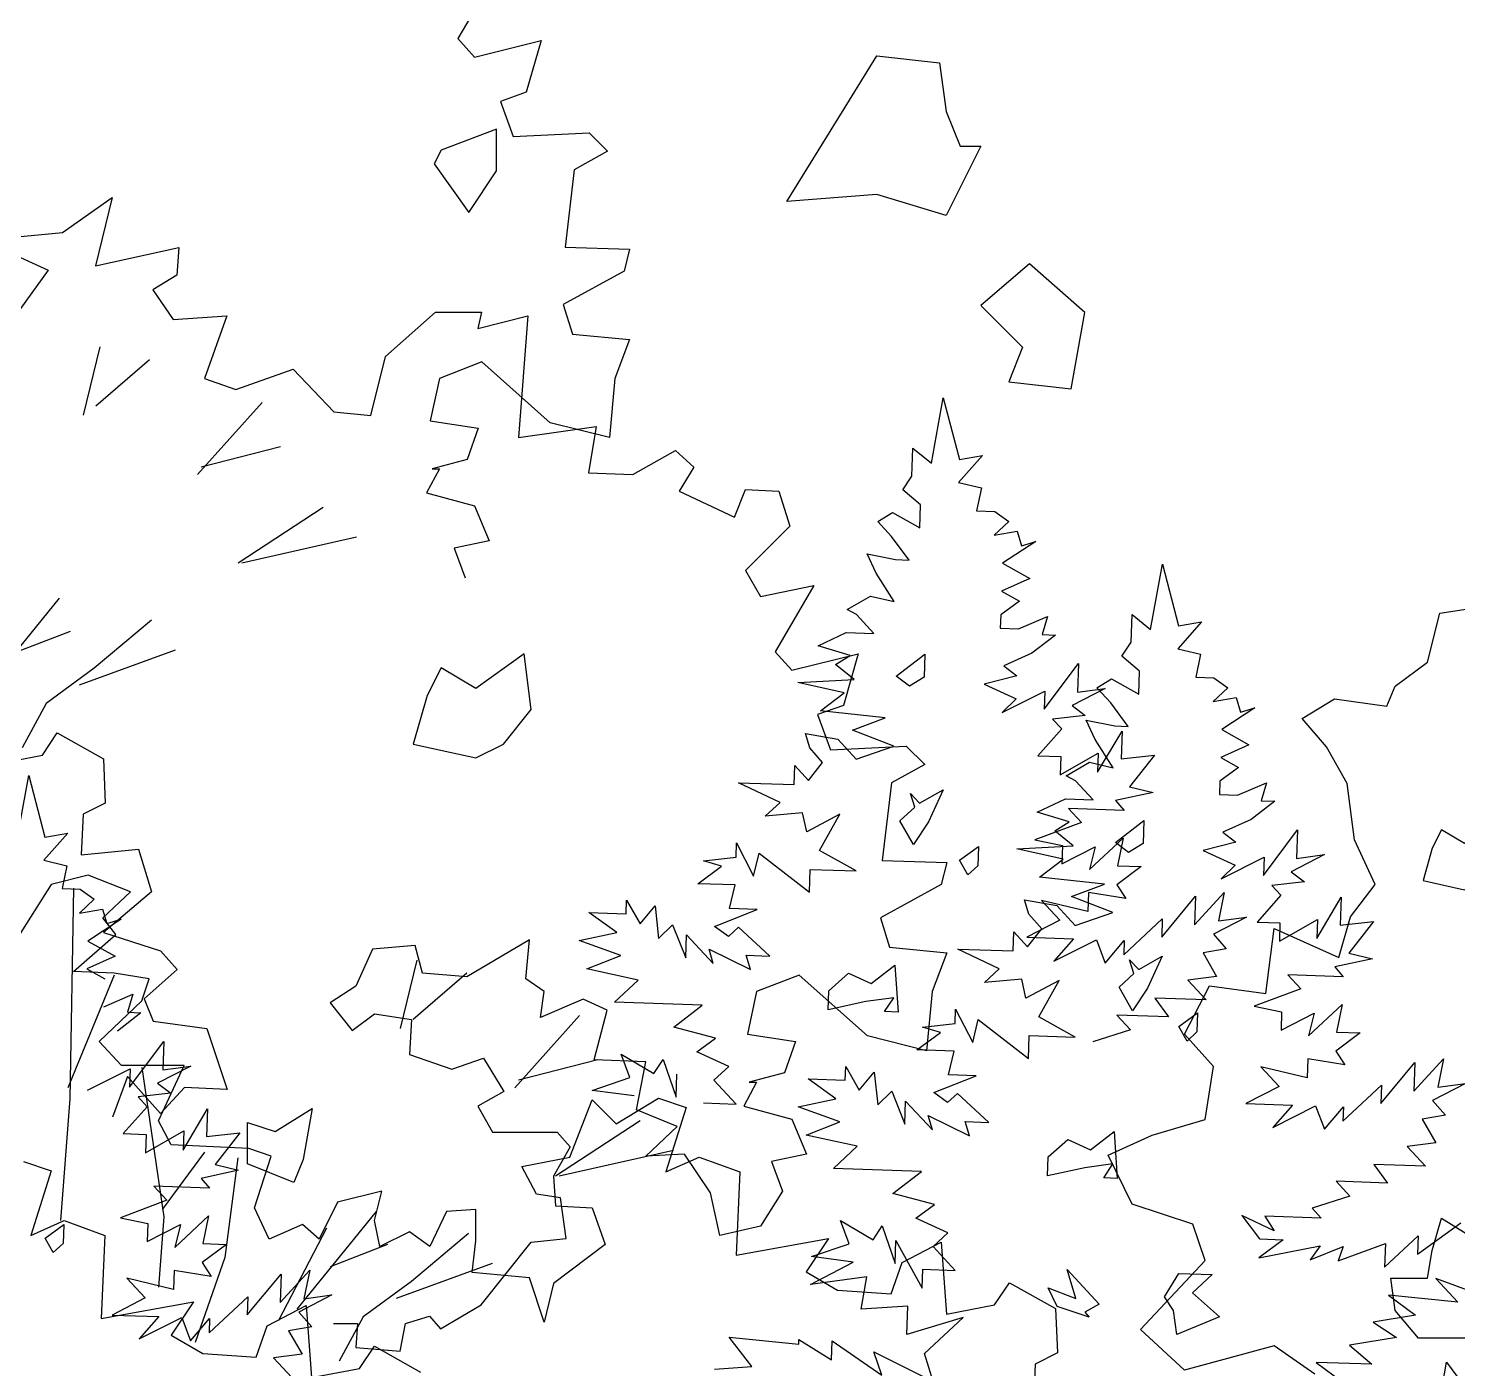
# Model space of a CAD drawing. Header units: inches. Extents: x -11 to 128, y 7 to 56.
# Drawn here: x 45.8369 to 46.2032, y 23.6207 to 23.9642 of the extents above; entities that cross this region are included whole.
import ezdxf

# ---------------------------------------------------------------- set-up
doc = ezdxf.new("R2010")
doc.units = ezdxf.units.IN
doc.header["$MEASUREMENT"] = 0
doc.layers.add('CAY', color=94, linetype='Continuous')
doc.layers.add('CAY-3', color=61, linetype='Continuous')
picture_1 = doc.add_image_def('image1.jpg', size_in_pixel=(1680, 1093))

# ---------------------------------------------------------------- blocks, each defined once
blk = doc.blocks.new('A$C76451831')
at = {"layer": 'CAY'}
for p, q in [((5942.98, 1269.38), (5949.73, 1306.77)), ((5949.73, 1306.77), (5958.92, 1271.55)), ((5931.85, 1262.06), (5932.41, 1277.91)), ((5932.41, 1277.91), (5942.98, 1269.38)), ((5972.14, 1273.8), (5958.46, 1258.41)), ((5958.92, 1271.55), (5972.14, 1273.8)), ((5926.59, 1254.09), (5931.85, 1262.06)), ((5958.46, 1258.41), (5971.49, 1255.24)), ((5936.72, 1245.57), (5926.59, 1254.09)), ((5971.49, 1255.24), (5968.77, 1242.19)), ((5912.36, 1236), (5920.7, 1241.15)), ((5920.7, 1241.15), (5936.26, 1232.44)), ((5936.26, 1232.44), (5936.72, 1245.57)), ((5968.77, 1242.19), (5979.18, 1241.82)), ((5979.18, 1241.82), (5987.14, 1236.11)), ((5920.23, 1227.56), (5912.36, 1236)), ((5987.14, 1236.11), (5978.71, 1228.24)), ((5930.18, 1214.07), (5920.23, 1227.56)), ((5978.71, 1228.24), (5991.93, 1230.5)), ((6002.6, 1224.69), (5983.58, 1212.2)), ((5991.93, 1230.5), (5994.36, 1222.25)), ((5994.36, 1222.25), (6002.6, 1224.69)), ((5906.28, 1217.62), (5922.48, 1214.34)), ((5911.34, 1206.57), (5906.28, 1217.62)), ((5922.48, 1214.34), (5930.18, 1214.07)), ((5983.58, 1212.2), (5999.14, 1203.5)), ((5921.65, 1190.34), (5911.34, 1206.57)), ((5999.14, 1203.5), (5983.03, 1196.36)), ((5894.75, 1185.84), (5908.16, 1193.53)), ((5908.16, 1193.53), (5921.65, 1190.34)), ((5983.03, 1196.36), (5993.25, 1190.56)), ((5900.09, 1182.93), (5894.75, 1185.84)), ((5993.25, 1190.56), (5982.56, 1182.77)), ((5910.13, 1172.16), (5900.09, 1182.93)), ((5982.56, 1182.77), (5982.29, 1175.08)), ((5992.7, 1174.71), (6009.26, 1181.84)), ((6009.26, 1181.84), (6006.18, 1171.52)), ((5878.17, 1165.11), (5894.29, 1172.71)), ((5894.29, 1172.71), (5910.13, 1172.16)), ((5982.29, 1175.08), (5992.7, 1174.71)), ((6013.87, 1171.25), (6000.37, 1160.84)), ((6006.18, 1171.52), (6013.87, 1171.25)), ((5896.55, 1159.48), (5878.17, 1165.11)), ((5888.21, 1154.33), (5896.55, 1159.48)), ((6000.37, 1160.84), (5984.26, 1153.7)), ((5898.79, 1145.8), (5888.21, 1154.33)), ((5984.26, 1153.7), (5991.76, 1148)), ((6007.41, 1128.86), (6026.9, 1154.93)), ((6026.9, 1154.93), (6026.33, 1138.63)), ((5866.56, 1144.21), (5898.79, 1145.8)), ((5893.09, 1138.3), (5866.56, 1144.21)), ((5991.76, 1148), (5973.02, 1143.21)), ((5973.02, 1143.21), (5991.31, 1134.87)), ((5879.59, 1127.89), (5893.09, 1138.3)), ((5983.33, 1126.99), (6007.77, 1139.28)), ((5991.31, 1134.87), (5983.33, 1126.99)), ((6007.77, 1139.28), (6007.41, 1128.86)), ((6042.27, 1140.79), (6023.35, 1131.03)), ((6026.33, 1138.63), (6042.27, 1140.79)), ((5916.61, 1123.88), (5879.59, 1127.89)), ((6023.35, 1131.03), (6030.85, 1125.33)), ((5897.78, 1116.83), (5916.61, 1123.88)), ((6030.85, 1125.33), (6012.2, 1123.26)), ((6012.2, 1123.26), (6017.44, 1117.63)), ((5435.2, 1102.66), (5443.64, 1115.32)), ((5443.64, 1115.32), (5470, 1100.55)), ((5870.98, 1115.04), (5889.44, 1111.68)), ((5873.41, 1106.8), (5870.98, 1115.04)), ((5889.44, 1111.68), (5899.93, 1100.43)), ((5921.48, 1107.84), (5897.78, 1116.83)), ((6017.44, 1117.63), (6003.76, 1102.25)), ((6037.87, 1092.89), (6051.84, 1116.43)), ((6051.84, 1116.43), (6051.28, 1100.59)), ((5407.78, 1097.39), (5435.2, 1102.66)), ((5880.82, 1098.38), (5873.41, 1106.8)), ((5899.93, 1100.43), (5921.48, 1107.84)), ((6003.76, 1102.25), (6016.89, 1101.79)), ((6016.52, 1091.37), (6038.25, 1103.76)), ((6016.89, 1101.79), (6016.52, 1091.37)), ((6038.25, 1103.76), (6037.87, 1092.89)), ((6051.28, 1100.59), (6070.39, 1102.64)), ((6070.39, 1102.64), (6056.16, 1084.55)), ((5470, 1100.55), (5471.06, 1075.24)), ((5864.52, 1085.8), (5864.9, 1096.67)), ((5864.9, 1096.67), (5872.76, 1088.23)), ((5872.76, 1088.23), (5880.82, 1098.38)), ((5420.6, 1053.63), (5427.34, 1091.02)), ((5427.34, 1091.02), (5436.53, 1055.8)), ((5856.47, 1075.66), (5832.84, 1086.91)), ((5832.84, 1086.91), (5864.52, 1085.8)), ((6069.65, 1081.36), (6048.18, 1076.67)), ((6056.16, 1084.55), (6069.65, 1081.36)), ((5471.06, 1075.24), (5458.4, 1068.91)), ((5848.03, 1067.79), (5856.47, 1075.66)), ((5869.4, 1069.76), (5848.03, 1067.79)), ((5871.74, 1058.8), (5869.4, 1069.76)), ((6052.97, 1071.06), (6021.29, 1072.17)), ((6021.29, 1072.17), (6028.72, 1064.2)), ((6048.18, 1076.67), (6052.97, 1071.06)), ((5458.4, 1068.91), (5457.35, 1045.71)), ((5890.67, 1069.02), (5871.74, 1058.8)), ((5879.07, 1048.12), (5890.67, 1069.02)), ((6028.72, 1064.2), (6002.09, 1054.25)), ((5449.75, 1058.05), (5436.08, 1042.67)), ((5436.53, 1055.8), (5449.75, 1058.05)), ((6002.09, 1054.25), (6017.83, 1050.98)), ((6033.21, 1037.3), (6052.42, 1055.21)), ((6052.42, 1055.21), (6049.15, 1039.46)), ((5457.35, 1045.71), (5490.04, 1048.87)), ((5490.04, 1048.87), (5497.42, 1024.62)), ((5831.36, 1044.35), (5831.64, 1052.5)), ((5831.64, 1052.5), (5841.4, 1033.57)), ((5841.4, 1033.57), (5844.58, 1046.6)), ((5844.58, 1046.6), (5873.25, 1024.3)), ((5899.96, 1036.51), (5879.07, 1048.12)), ((6017.83, 1050.98), (6017.47, 1040.57)), ((6017.47, 1040.57), (6036.39, 1050.33)), ((6036.39, 1050.33), (6033.21, 1037.3)), ((5436.08, 1042.67), (5449.11, 1039.49)), ((5449.11, 1039.49), (5446.38, 1026.44)), ((5809.53, 1029.24), (5823.02, 1039.2)), ((5812.7, 1042.28), (5831.36, 1044.35)), ((5823.02, 1039.2), (5812.7, 1042.28)), ((5873.25, 1024.3), (5873.71, 1037.43)), ((5873.71, 1037.43), (5899.96, 1036.51)), ((6062.73, 1038.99), (6048.77, 1028.59)), ((6049.15, 1039.46), (6062.73, 1038.99)), ((5830.8, 1028.5), (5809.53, 1029.24)), ((5827.61, 1015.01), (5830.8, 1028.5)), ((6048.77, 1028.59), (6053.93, 1020.71)), ((5446.38, 1026.44), (5456.79, 1026.07)), ((5464.75, 1020.36), (5456.32, 1012.49)), ((5456.79, 1026.07), (5464.75, 1020.36)), ((5497.42, 1024.62), (5470, 1001.41)), ((6032.76, 1024.17), (6032.38, 1013.3)), ((6053.93, 1020.71), (6032.76, 1024.17)), ((6074.46, 998.68), (6093.86, 1022.03)), ((6093.29, 1005.73), (6110.24, 1024.18)), ((6093.86, 1022.03), (6093.29, 1005.73)), ((6110.24, 1024.18), (6106.96, 1007.97)), ((5456.32, 1012.49), (5469.54, 1014.75)), ((5469.54, 1014.75), (5471.97, 1006.5)), ((5747.33, 1012.83), (5768.6, 1012.08)), ((5763.24, 1001.39), (5747.33, 1012.83)), ((5768.6, 1012.08), (5768.87, 1019.78)), ((5768.87, 1019.78), (5776.56, 1006.37)), ((5776.56, 1006.37), (5785.07, 1016.5)), ((5785.07, 1016.5), (5787.13, 997.84)), ((5819.1, 1004.88), (5843.45, 1014.46)), ((5843.45, 1014.46), (5827.61, 1015.01)), ((6005.86, 1019.66), (6016.35, 1008.42)), ((6032.38, 1013.3), (6005.86, 1019.66)), ((5480.21, 1008.94), (5461.2, 996.45)), ((5471.97, 1006.5), (5480.21, 1008.94)), ((5787.13, 997.84), (5795.11, 1005.72)), ((5795.11, 1005.72), (5802.61, 986.87)), ((5827.06, 999.16), (5819.1, 1004.88)), ((5832.68, 1004.41), (5827.06, 999.16)), ((5850.68, 987.91), (5832.68, 1004.41)), ((6016.35, 1008.42), (5997.43, 998.65)), ((6052.81, 988.56), (6074.83, 1009.1)), ((6074.83, 1009.1), (6074.46, 998.68)), ((6122.9, 1010.14), (6103.98, 1000.37)), ((6106.96, 1007.97), (6122.9, 1010.14)), ((5461.2, 996.45), (5476.75, 987.75)), ((5470, 1001.41), (5502.7, 990.87)), ((5741.78, 996.7), (5763.24, 1001.39)), ((5765.5, 988.16), (5741.78, 996.7)), ((5802.61, 986.87), (5803.07, 1000)), ((5803.07, 1000), (5818.36, 983.6)), ((5997.43, 998.65), (6024.13, 997.72)), ((6024.13, 997.72), (6012.81, 984.97)), ((6012.81, 984.97), (6037.25, 997.26)), ((6037.25, 997.26), (6042.23, 983.94)), ((6042.23, 983.94), (6053.09, 996.71)), ((6053.09, 996.71), (6052.81, 988.56)), ((6103.98, 1000.37), (6111.38, 991.95)), ((5476.75, 987.75), (5460.64, 980.61)), ((5502.7, 990.87), (5512.19, 980.32)), ((5746.21, 980.68), (5765.5, 988.16)), ((5818.36, 983.6), (5815.93, 991.84)), ((5815.93, 991.84), (5839.54, 980.14)), ((5839.54, 980.14), (5837.1, 988.38)), ((5837.1, 988.38), (5850.68, 987.91)), ((6111.38, 991.95), (6098.16, 989.69)), ((6098.16, 989.69), (6105.85, 976.28)), ((5460.64, 980.61), (5470.86, 974.81)), ((5512.19, 980.32), (5493.21, 963.44)), ((5775.43, 974.22), (5746.21, 980.68)), ((5761.85, 961.55), (5775.43, 974.22)), ((6105.85, 976.28), (6089.46, 974.13)), ((6089.46, 974.13), (6099.95, 962.89)), ((5470.31, 958.96), (5486.87, 966.09)), ((5486.87, 966.09), (5483.79, 955.77)), ((5493.21, 963.44), (5498.48, 950.79)), ((6070.53, 963.91), (6078.31, 953.21)), ((6099.95, 962.89), (6070.53, 963.91)), ((5491.49, 955.5), (5477.98, 945.09)), ((5483.79, 955.77), (5491.49, 955.5)), ((5812.09, 959.79), (5761.85, 961.55)), ((5795.79, 947.21), (5812.09, 959.79)), ((5498.48, 950.79), (5529.07, 946.57)), ((5819.59, 940.94), (5795.79, 947.21)), ((6078.31, 953.21), (6048.89, 954.24)), ((6048.89, 954.24), (6056.75, 945.81)), ((5485.02, 913.12), (5504.51, 939.18)), ((5504.51, 939.18), (5503.94, 922.88)), ((5529.07, 946.57), (5540.67, 911.76)), ((5808.89, 933.16), (5819.59, 940.94)), ((6056.75, 945.81), (6035.21, 938.85)), ((5770.77, 918.62), (5765.8, 931.94)), ((5765.8, 931.94), (5784.45, 920.86)), ((5827.18, 924.81), (5808.89, 933.16)), ((5460.94, 911.24), (5485.39, 923.53)), ((5485.39, 923.53), (5485.02, 913.12)), ((5519.88, 925.04), (5500.96, 915.28)), ((5503.94, 922.88), (5519.88, 925.04)), ((5784.45, 920.86), (5789.71, 928.84)), ((5789.71, 928.84), (5797.11, 907.27)), ((5818.75, 916.95), (5827.18, 924.81)), ((5483.71, 919.15), (5475.28, 895.94)), ((5502.7, 898.05), (5483.71, 919.15)), ((5500.96, 915.28), (5508.46, 909.58)), ((5749.22, 911.21), (5770.77, 918.62)), ((5797.11, 907.27), (5797.57, 920.4)), ((5831.42, 903.36), (5818.75, 916.95)), ((5508.46, 909.58), (5489.81, 907.51)), ((5489.81, 907.51), (5495.05, 901.89)), ((5516.41, 912.82), (5502.7, 898.05)), ((5540.67, 911.76), (5516.41, 912.82)), ((5773.13, 908.11), (5749.22, 911.21)), ((5495.05, 901.89), (5481.37, 886.5)), ((5515.49, 877.14), (5529.45, 900.68)), ((5529.45, 900.68), (5528.9, 884.84)), ((5812.86, 904), (5831.42, 903.36)), ((5481.37, 886.5), (5494.5, 886.04)), ((5494.14, 875.62), (5515.87, 888.01)), ((5494.5, 886.04), (5494.14, 875.62)), ((5515.87, 888.01), (5515.49, 877.14)), ((5528.9, 884.84), (5548, 886.89)), ((5548, 886.89), (5533.78, 868.8)), ((5547.26, 865.61), (5525.8, 860.92)), ((5533.78, 868.8), (5547.26, 865.61)), ((5525.8, 860.92), (5530.59, 855.31)), ((5498.9, 856.42), (5506.33, 848.45)), ((5530.59, 855.31), (5498.9, 856.42)), ((5506.33, 848.45), (5479.7, 838.5)), ((5479.7, 838.5), (5495.44, 835.23)), ((5495.44, 835.23), (5495.08, 824.82)), ((5495.08, 824.82), (5514, 834.58)), ((5510.83, 821.55), (5530.03, 839.46)), ((5514, 834.58), (5510.83, 821.55)), ((5530.03, 839.46), (5526.76, 823.71)), ((5540.34, 823.24), (5526.38, 812.84)), ((5526.76, 823.71), (5540.34, 823.24)), ((5510.37, 808.42), (5509.99, 797.55)), ((5531.55, 804.96), (5510.37, 808.42)), ((5526.38, 812.84), (5531.55, 804.96)), ((5570.9, 789.98), (5587.86, 808.43)), ((5587.86, 808.43), (5584.57, 792.23)), ((5509.99, 797.55), (5483.48, 803.92)), ((5483.48, 803.92), (5493.96, 792.67)), ((5552.08, 782.93), (5571.47, 806.28)), ((5571.47, 806.28), (5570.9, 789.98)), ((5493.96, 792.67), (5475.04, 782.9)), ((5530.42, 772.81), (5552.44, 793.35)), ((5552.44, 793.35), (5552.08, 782.93)), ((5600.51, 794.39), (5581.59, 784.62)), ((5584.57, 792.23), (5600.51, 794.39)), ((5581.59, 784.62), (5589, 776.2)), ((5475.04, 782.9), (5501.74, 781.97)), ((5501.74, 781.97), (5490.42, 769.22)), ((5490.42, 769.22), (5514.87, 781.51)), ((5514.87, 781.51), (5519.84, 768.19)), ((5519.84, 768.19), (5530.71, 780.96)), ((5530.71, 780.96), (5530.42, 772.81)), ((5589, 776.2), (5575.78, 773.95)), ((5575.78, 773.95), (5583.47, 760.53)), ((5583.47, 760.53), (5567.08, 758.38)), ((5567.08, 758.38), (5577.56, 747.14))]:
    blk.add_line(p, q, dxfattribs=at)
for points in [[(5694.65, 1549.85), (5672.5, 1511.88), (5682, 1501.33), (5719.96, 1510.83), (5711.53, 1481.3), (5696.76, 1476.02), (5704.14, 1455.98), (5747.39, 1458.09), (5757.93, 1447.55), (5738.95, 1437), (5733.67, 1392.7), (5770.59, 1391.65), (5767.42, 1378.99), (5732.62, 1360.01), (5737.89, 1343.13), (5770.59, 1339.97), (5762.15, 1317.82), (5758.99, 1284.07), (5725.24, 1292.51), (5686.21, 1327.31), (5661.96, 1317.82), (5656.68, 1293.56), (5684.1, 1289.34), (5677.78, 1271.41), (5657.74, 1266.14), (5661.96, 1266.14), (5654.57, 1252.43), (5682, 1245.05), (5690.43, 1225.01), (5670.39, 1220.79), (5676.72, 1203.91)], [(808.41, 1397.89), (842.16, 1401.05), (870.64, 1421.09), (861.15, 1382.07), (908.61, 1392.62), (907.55, 1376.8), (893.84, 1368.36), (905.44, 1351.48), (936.03, 1353.59), (923.37, 1317.73), (941.3, 1311.41), (974, 1323.01), (997.2, 1298.75), (1018.29, 1296.64), (1026.73, 1330.39), (1055.21, 1355.7), (1081.57, 1355.7), (1079.47, 1346.21), (1107.94, 1353.59), (1102.67, 1283.98), (1146.97, 1290.31), (1142.75, 1263.94), (1168.06, 1262.89), (1192.32, 1276.6), (1202.86, 1267.11), (1194.43, 1253.4), (1226.07, 1238.63), (1232.4, 1254.45), (1251.38, 1253.4), (1257.71, 1233.36), (1232.4, 1208.05), (1240.83, 1193.28), (1271.42, 1199.61), (1249.27, 1161.64), (1258.76, 1151.09), (1296.73, 1160.59), (1288.29, 1131.05), (1273.53, 1125.78), (1280.91, 1105.74), (1324.15, 1107.85), (1334.7, 1097.3), (1315.72, 1086.76), (1310.44, 1042.46), (1347.36, 1041.41), (1344.19, 1028.75), (1309.39, 1009.77), (1314.66, 992.89), (1347.36, 989.73), (1338.92, 967.58), (1335.75, 933.83), (1302, 942.27), (1262.98, 977.07), (1238.72, 967.58), (1233.45, 943.32), (1260.87, 939.1), (1254.54, 921.17), (1234.5, 915.9), (1238.72, 915.9), (1231.34, 902.19), (1258.76, 894.8), (1267.2, 874.77), (1247.16, 870.55), (1253.49, 853.67)], [(5467.89, 1335.75), (5458.4, 1296.72)], [(5496.37, 1328.37), (5465.78, 1302)], [(5560.71, 1304.11), (5523.79, 1262.97)], [(5571.25, 1278.8), (5525.9, 1267.19)], [(5595.51, 1243.99), (5547, 1212.35)], [(5614.5, 1227.12), (5549.1, 1212.35)], [(1214.69, 751.98), (1236.05, 753.5), (1223.04, 770.27), (1262.77, 766.17), (1262.86, 768.88), (1281.49, 757.35), (1281.87, 768.22), (1310.19, 748.64), (1305.67, 761.95), (1339.52, 744.9), (1334.64, 760.94), (1356.65, 781.48), (1324.59, 771.71), (1325.16, 788.02), (1298.36, 786.23), (1301.73, 804.7), (1269.4, 800.39), (1293.86, 813.13), (1269.96, 816.24), (1291.51, 823.64), (1286.54, 836.96), (1305.19, 825.89), (1310.45, 833.86), (1317.85, 812.3), (1318.31, 825.43), (1333.22, 798.16), (1333.6, 809.03), (1352.16, 808.38), (1339.49, 821.97), (1347.92, 829.83), (1329.63, 838.18), (1340.33, 845.97), (1316.53, 852.24), (1332.83, 864.81), (1282.59, 866.57), (1296.17, 879.24), (1266.94, 885.7), (1286.24, 893.19), (1262.52, 901.72), (1283.98, 906.41), (1268.07, 917.85), (1289.34, 917.11), (1289.61, 924.8), (1297.3, 911.39), (1305.81, 921.52), (1307.87, 902.86), (1315.85, 910.74), (1323.35, 891.89), (1323.81, 905.02), (1339.1, 888.62), (1336.67, 896.87), (1360.27, 885.16), (1357.84, 893.41), (1371.42, 892.93), (1353.42, 909.43), (1347.8, 904.19), (1339.84, 909.9), (1364.19, 919.48), (1348.35, 920.03), (1351.54, 933.52), (1330.27, 934.26), (1343.76, 944.22), (1333.44, 947.3), (1352.09, 949.37), (1352.38, 957.52), (1362.14, 938.59), (1365.31, 951.63), (1393.99, 929.32), (1394.45, 942.45), (1420.7, 941.53), (1399.81, 953.14), (1411.41, 974.04), (1392.48, 963.83), (1390.14, 974.79), (1368.77, 972.81), (1377.2, 980.68), (1353.58, 991.93), (1385.26, 990.82), (1385.64, 1001.69), (1393.5, 993.26), (1401.56, 1003.4), (1394.15, 1011.82), (1391.72, 1020.07), (1410.18, 1016.7), (1420.67, 1005.45), (1442.22, 1012.86), (1418.52, 1021.85), (1437.34, 1028.9), (1400.33, 1032.91), (1413.83, 1043.32), (1387.3, 1049.23), (1419.53, 1050.83), (1408.95, 1059.36), (1417.29, 1064.51), (1398.91, 1070.13), (1415.03, 1077.73), (1430.87, 1077.18), (1420.83, 1087.96), (1415.49, 1090.86), (1428.9, 1098.55), (1442.38, 1095.36), (1432.08, 1111.59), (1427.02, 1122.65), (1443.22, 1119.36), (1450.92, 1119.09), (1440.97, 1132.59), (1433.1, 1141.02), (1441.44, 1146.17), (1457, 1137.47), (1457.45, 1150.6), (1447.33, 1159.11), (1452.59, 1167.09), (1453.15, 1182.93), (1463.72, 1174.4), (1470.47, 1211.8), (1479.66, 1176.57), (1492.88, 1178.83), (1479.2, 1163.44), (1492.23, 1160.26), (1489.51, 1147.21), (1499.92, 1146.85), (1507.88, 1141.13), (1499.45, 1133.26), (1512.67, 1135.52), (1515.1, 1127.28), (1523.34, 1129.71), (1504.32, 1117.23), (1519.88, 1108.52), (1503.77, 1101.38), (1513.99, 1095.58), (1503.3, 1087.8), (1503.03, 1080.1), (1513.44, 1079.74), (1530, 1086.86), (1526.92, 1076.54), (1534.61, 1076.28), (1521.11, 1065.87), (1505, 1058.72), (1512.5, 1053.02), (1493.76, 1048.24), (1512.04, 1039.89), (1504.07, 1032.01), (1528.51, 1044.3), (1528.15, 1033.89), (1547.64, 1059.95), (1547.07, 1043.65), (1563, 1045.82), (1544.08, 1036.05), (1551.59, 1030.35), (1532.94, 1028.28), (1538.18, 1022.66), (1524.5, 1007.27), (1537.63, 1006.81), (1537.26, 996.4), (1558.99, 1008.78), (1558.61, 997.92), (1572.58, 1021.46), (1572.02, 1005.61), (1591.13, 1007.66), (1576.9, 989.57), (1590.38, 986.38), (1568.92, 981.69), (1573.71, 976.08), (1542.03, 977.19), (1549.45, 969.22), (1522.82, 959.27), (1538.57, 956), (1538.21, 945.59), (1557.13, 955.36), (1553.95, 942.32), (1573.16, 960.24), (1569.89, 944.48), (1583.47, 944.01), (1569.51, 933.62), (1574.67, 925.73), (1553.49, 929.19), (1553.11, 918.32), (1526.6, 924.69), (1537.08, 913.44), (1518.16, 903.68), (1544.87, 902.74), (1533.55, 889.99), (1557.99, 902.29), (1562.97, 888.96), (1573.83, 901.73), (1573.55, 893.58), (1595.56, 914.12), (1595.2, 903.71), (1614.59, 927.06), (1614.03, 910.76), (1630.98, 929.2), (1627.7, 913), (1643.63, 915.16), (1624.71, 905.4), (1632.12, 896.98), (1618.9, 894.72), (1626.59, 881.3), (1610.2, 879.16), (1620.69, 867.91), (1591.27, 868.94), (1599.05, 858.24), (1569.63, 859.27), (1577.49, 850.83), (1555.95, 843.88), (1561.19, 838.25), (1529.06, 839.38), (1534.21, 831.04), (1515.93, 839.83), (1525.89, 826.34), (1539.46, 825.87), (1525.51, 815.47), (1560.64, 822.41), (1554.93, 814.45), (1573.77, 821.95), (1570.77, 813.89), (1597.85, 823.83), (1597.37, 810.24), (1616.58, 828.16), (1616.22, 817.74), (1640.85, 835.47)], [(1649.87, 795.26), (1626.6, 803.78), (1639.27, 790.19), (1599.54, 794.3), (1615, 782.88), (1590.84, 778.74), (1604.13, 770.11), (1577.24, 765.61), (1590, 754.74), (1558.32, 755.85), (1573.78, 744.43), (1536.57, 743.01), (1552.33, 740.19), (1540.81, 721.55), (1568.08, 736.92), (1564.79, 720.71), (1592.24, 741.06), (1591.88, 730.65), (1610.8, 740.41), (1618.48, 727), (1624.47, 742.66), (1629.18, 734.79), (1632.64, 755.97), (1643.03, 742.01)], [(5444.69, 1192.31), (5399.34, 1136.41)], [(5497.42, 1179.65), (5464.73, 1152.23), (5437.31, 1132.19), (5423.6, 1106.88)], [(5451.02, 1173.33), (5418.32, 1160.67)], [(5456.29, 1142.74), (5511.14, 1162.78)], [(5963.78, 1034.28), (5959.08, 1042.61), (5969.78, 1050.39), (5969.4, 1039.52), (5963.78, 1034.28)], [(1253.49, 853.67), (1240.83, 833.63), (1217.63, 828.36), (1212.36, 852.62), (1197.59, 874.77), (1175.44, 873.71), (1193.37, 890.59), (1170.17, 900.08), (1175.44, 927.5), (1145.91, 928.55), (1153.29, 957.03), (1139.58, 963.36), (1115.32, 952.81), (1117.43, 967.58), (1106.89, 974.96), (1109, 997.11), (1073.14, 976.02), (1047.82, 978.12), (1043.61, 993.94), (1019.35, 991.84), (1009.86, 970.74), (995.09, 961.25), (1007.75, 945.43), (1020.4, 954.92), (1041.5, 951.76), (1040.44, 931.72), (1064.7, 923.28), (1082.63, 929.61), (1094.23, 910.62), (1079.47, 902.19), (1087.9, 887.42), (1124.82, 887.42), (1132.2, 878.98), (1122.71, 862.11), (1123.76, 845.23), (1144.86, 844.18), (1152.24, 823.09), (1122.71, 800.94), (1117.43, 778.79), (1109, 804.1), (1076.3, 807.27), (1078.41, 825.19), (1078.41, 843.12), (1061.54, 842.07), (1052.04, 822.03), (1040.44, 830.47), (1023.57, 822.03), (1020.4, 836.8), (1024.62, 853.67), (999.31, 847.34), (988.76, 826.25), (979.27, 834.69), (960.29, 826.25), (951.85, 844.18), (961.34, 873.71), (948.68, 877.93), (904.39, 880.04), (897, 893.75), (911.77, 925.39), (875.91, 925.39), (863.25, 939.1), (887.51, 962.3), (891.73, 974.96), (871.69, 978.12), (848.49, 979.18), (872.75, 1000.27), (865.36, 1009.77), (881.18, 1024.53), (856.93, 1034.02), (835.83, 1028.75), (815.79, 997.11)], [(848.49, 1026.64), (846.38, 906.41), (841.11, 836.8)], [(1044.66, 985.51), (1035.17, 946.48)], [(871.69, 977.07), (845.32, 912.73)], [(1073.14, 978.12), (1042.55, 951.76)], [(1484.52, 939.3), (1479.82, 947.63), (1490.52, 955.41), (1490.14, 944.55), (1484.52, 939.3)], [(1137.47, 953.87), (1100.56, 912.73)], [(887.51, 924.34), (900.17, 838.91), (897, 798.83)], [(1148.02, 928.55), (1102.67, 916.95)], [(1172.28, 893.75), (1123.76, 862.11)], [(923.37, 875.82), (899.11, 843.12)], [(1191.26, 876.87), (1125.87, 862.11)], [(820.01, 870.55), (835.83, 865.27), (824.23, 828.36), (843.22, 836.8), (866.42, 828.36), (864.31, 780.9), (917.04, 790.39), (904.39, 771.41), (922.32, 760.86), (952.9, 758.75), (959.23, 776.68), (981.38, 788.28), (984.54, 747.15), (1011.97, 752.42), (1020.4, 765.08), (1046.77, 750.31)], [(942.36, 872.66), (934.97, 815.7), (918.1, 767.19)], [(1021.46, 842.07), (976.11, 786.17)], [(992.98, 832.58), (965.56, 779.84)], [(5441.39, 818.53), (5436.7, 826.86), (5447.39, 834.64), (5447.01, 823.78), (5441.39, 818.53)], [(1074.19, 829.41), (1041.5, 801.99), (1014.07, 781.95), (1000.36, 756.64)], [(1027.79, 823.09), (995.09, 810.43)], [(1033.06, 792.5), (1087.9, 812.54)]]:
    blk.add_lwpolyline(points, dxfattribs=at)
for points in [[(1287.66, 1470.3), (1307.45, 1501.98), (1343.08, 1498.02), (1347.04, 1470.3), (1354.96, 1450.49), (1366.84, 1450.49), (1347.04, 1410.89), (1307.45, 1422.77), (1255.99, 1418.81)], [(1058.5, 1448.2), (1054.54, 1440.28), (1074.34, 1412.56), (1090.17, 1436.32), (1090.17, 1460.09)], [(5351.45, 1415.29), (5379.17, 1443.01), (5406.88, 1431.13), (5395, 1399.44), (5438.55, 1379.64), (5406.88, 1336.08), (5391.04, 1367.76), (5331.66, 1363.8)], [(1418.3, 1311.88), (1426.22, 1355.44), (1394.55, 1383.16), (1366.84, 1359.4), (1390.59, 1335.64), (1382.67, 1315.84)], [(1109.93, 1128.8), (1105.97, 1160.49), (1078.25, 1140.68), (1058.46, 1152.57), (1050.54, 1136.72), (1042.62, 1109), (1078.25, 1101.08), (1094.09, 1109)], [(5922.87, 1147.68), (5939.17, 1160.26), (5938.72, 1147.13), (5930.38, 1141.98)], [(5924.98, 1065.1), (5933.41, 1072.97), (5930.96, 1080.76), (5936.2, 1075.14), (5949.61, 1082.83), (5941.27, 1064.53), (5932.66, 1051.69)], [(1443.61, 1052.71), (1459.91, 1065.28), (1459.45, 1052.15), (1451.12, 1047)], [(1445.71, 970.13), (1454.15, 977.99), (1451.7, 985.78), (1456.94, 980.16), (1470.35, 987.85), (1462.01, 969.56), (1453.4, 956.71)], [(5923.88, 955.89), (5916.19, 956.16), (5921.45, 964.13), (5905.51, 961.97), (5884.05, 957.28), (5884.43, 968.14), (5895.66, 978.18), (5908.59, 972.29), (5922.1, 982.7)], [(5552.38, 869.17), (5552.38, 892.93), (5568.21, 887.65), (5589.33, 900.85), (5584.05, 871.81), (5578.77, 858.61)], [(1444.62, 860.91), (1436.93, 861.18), (1442.19, 869.16), (1426.25, 866.99), (1404.79, 862.3), (1405.17, 873.17), (1416.4, 883.2), (1429.33, 877.31), (1442.84, 887.72)], [(1428.71, 781.68), (1410.34, 787.76), (1405.28, 798.36), (1420.93, 792.38), (1416.07, 808.87), (1434.41, 789.19), (1426.09, 784.49)], [(1476.88, 785.44), (1471.71, 793.32), (1479.88, 806.64), (1498.89, 805.98), (1487.65, 795.49), (1503.03, 781.8), (1478.67, 771.77)]]:
    blk.add_lwpolyline(points, close=True, dxfattribs=at)
at = {"layer": 'CAY-3'}
for points in [[(6161.86, 749.13), (6138.67, 765.25), (6087.57, 751.49), (6062.41, 774.69), (6099.36, 814.01), (6092.29, 834.85), (6057.7, 846.26), (6043.94, 874.18), (6069.1, 885.58), (6099.36, 894.63), (6104.08, 924.91), (6087.57, 943.39), (6101.72, 970.92), (6133.95, 966.59), (6138.67, 1003.56), (6175.62, 987.04), (6182.3, 1010.24), (6196.45, 1028.72), (6184.66, 1054.28), (6180.34, 1086.53), (6168.55, 1107.37), (6154.79, 1123.49), (6173.26, 1134.9), (6203.14, 1130.57), (6207.85, 1141.98), (6226.33, 1155.74), (6233.4, 1183.66), (6263.28, 1188.38)], [(5601.46, 778.11), (5615.17, 778.11), (5614.12, 764.39), (5639.43, 762.29), (5642.59, 778.11), (5656.3, 782.32), (5662.63, 774.94), (5685.84, 788.65), (5714.31, 824.51), (5734.35, 826.62), (5731.19, 849.82), (5717.48, 851.93), (5709.04, 867.75), (5736.46, 873.03), (5749.12, 905.72), (5762.83, 892.01), (5787.09, 906.78), (5802.91, 901.5), (5791.3, 864.59), (5810.29, 873.03), (5833.49, 864.59), (5831.38, 817.13), (5884.12, 826.62), (5871.46, 807.64), (5889.39, 797.09), (5919.98, 794.98), (5926.3, 812.91), (5948.45, 824.51), (5951.62, 783.38), (5979.04, 788.65), (5987.48, 801.31), (6013.84, 786.54), (6014.9, 761.23), (6002.24, 754.9), (6001.19, 731.7)]]:
    blk.add_lwpolyline(points, dxfattribs=at)
for points in [[(6268.6, 1044.21), (6265.97, 1065.34), (6247.49, 1052.14), (6234.29, 1060.06), (6229.02, 1049.49), (6223.74, 1031.01), (6247.49, 1025.73), (6258.05, 1031.01)], [(6252.77, 814.5), (6268.6, 814.5), (6279.16, 796.02), (6273.88, 782.82), (6252.77, 769.62), (6221.1, 769.62), (6207.9, 785.46), (6205.26, 803.94), (6226.38, 803.94), (6229.02, 819.79), (6234.29, 838.27), (6255.41, 825.07)]]:
    blk.add_lwpolyline(points, close=True, dxfattribs=at)

msp = doc.modelspace()

# ---------------------------------------------------------------- block references
at = {"layer": 'CAY', "xscale": 0.0004489089019145984, "yscale": 0.0004489089019145984, "zscale": 0.0004489089019145984}
for p in [(43.40051, 23.28293), (45.46747, 23.28293)]:
    msp.add_blockref('A$C76451831', p, dxfattribs=at)

# ---------------------------------------------------------------- pictures from other files: only their frames are drawn
image = msp.add_image(picture_1, insert=(12.49661, 7.37723), size_in_units=(74.4025, 48.40591))
image.dxf.flags = 6

doc.saveas('drawing.dxf')
